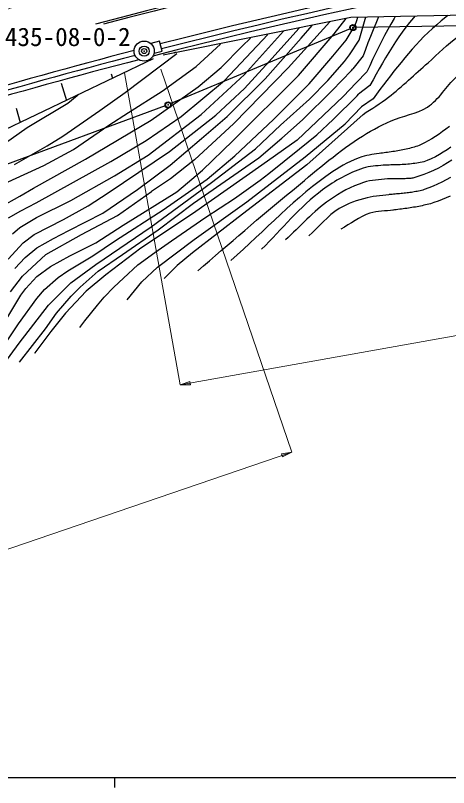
# Model space of a CAD drawing. Units: millimetres, scale not verified. Extents: x 40004 to 680061, y 20002 to 380034.
# Drawn here: x 158200 to 201142, y 204018 to 280587 of the extents above; entities that cross this region are included whole.
import ezdxf
from ezdxf.enums import TextEntityAlignment as Align

# ---------------------------------------------------------------- set-up
doc = ezdxf.new("R2010")
doc.units = ezdxf.units.MM
doc.header["$LTSCALE"] = 1000.09
doc.header["$PDMODE"] = 32
doc.header["$PDSIZE"] = 500
doc.linetypes.add('CHAIN', pattern=[18.5, 12, -1.5, 3.5, -1.5])
for name, color, linetype, lineweight in [('M-BGD', 7, 'Continuous', 25), ('M-BMK', 2, 'CHAIN', 13), ('M-BMK-ROW', 30, 'Continuous', 25), ('M-BMK-SRVR', 3, 'Continuous', 25), ('M-STR-HTXT', 7, 'Continuous', 13), ('M-TTL-BAND', 7, 'Continuous', 25)]:
    doc.layers.add(name, color=color, linetype=linetype, lineweight=lineweight)
doc.styles.add('ＭＳ ゴシック', font='')
doc.styles.get('ＭＳ ゴシック').set_extended_font_data('MS Gothic')

msp = doc.modelspace()

# ---------------------------------------------------------------- hatches: boundary and pattern name
at = {"layer": 'M-STR-HTXT'}
for points in [[(174531, 243951), (175487, 244291), (175545, 243963)], [(185587, 237280), (184694, 236799), (184586, 237114)]]:
    msp.add_hatch(color=256, dxfattribs=at).paths.add_polyline_path(points)

# ---------------------------------------------------------------- linework, layer by layer
at = {"layer": 'M-BGD'}
for p, q in [((191437, 280387), (172838, 276652)), ((189805, 278756), (191003, 280299)), ((202961, 280612), (191437, 280389)), ((192034, 280100), (192144, 280407)), ((192888, 280212), (192953, 280422)), ((194190, 280433), (193919, 279795)), ((194196, 280446), (194190, 280433)), ((195736, 280272), (195426, 279734)), ((195860, 280477), (195736, 280272)), ((197659, 280352), (197276, 279897)), ((197808, 280514), (197659, 280352)), ((200858, 280414), (200409, 280044)), ((201062, 280576), (200858, 280414)), ((185241, 275394), (189376, 279967)), ((186519, 278348), (187612, 279603)), ((191003, 278140), (191871, 279638)), ((191871, 279638), (192034, 280100)), ((192482, 278834), (192682, 279524)), ((192682, 279524), (192888, 280212)), ((193919, 279795), (193657, 279154)), ((195426, 279734), (195124, 279194)), ((197276, 279897), (196908, 279426)), ((199968, 279665), (199535, 279278)), ((200409, 280044), (199968, 279665)), ((180907, 274739), (184765, 279014)), ((183034, 275640), (186317, 279335)), ((186250, 274634), (189805, 278756)), ((192284, 278144), (192482, 278834)), ((193657, 279154), (193402, 278510)), ((195124, 279194), (194806, 278604)), ((196555, 278944), (196215, 278453)), ((196908, 279426), (196555, 278944)), ((199111, 278882), (198704, 278484)), ((199535, 279278), (199111, 278882)), ((172488, 278022), (171622, 277800)), ((172736, 277054), (172488, 278022)), ((178922, 274143), (183237, 278699)), ((180683, 277534), (181496, 278339)), ((182950, 274300), (186519, 278348)), ((189671, 276533), (191003, 278140)), ((191335, 276684), (192284, 278144)), ((193402, 278510), (193153, 277863)), ((194497, 278009), (194196, 277410)), ((194806, 278604), (194497, 278009)), ((195884, 277955), (195561, 277454)), ((196215, 278453), (195884, 277955)), ((198306, 278077), (197917, 277661)), ((198704, 278484), (198306, 278077)), ((176124, 275520), (178523, 277725)), ((178590, 275436), (180683, 277534)), ((192909, 277214), (192668, 276565)), ((193153, 277863), (192909, 277214)), ((194196, 277410), (193902, 276807)), ((195561, 277454), (195227, 276922)), ((197536, 277238), (197162, 276808)), ((197917, 277661), (197536, 277238)), ((169064, 272959), (174185, 276829)), ((171940, 276850), (172736, 277054)), ((173944, 276874), (174064, 276963)), ((187327, 273794), (189671, 276533)), ((190817, 276005), (191335, 276677)), ((192668, 276565), (191646, 275304)), ((193902, 276807), (193614, 276202)), ((195227, 276922), (194902, 276385)), ((197162, 276808), (196795, 276372)), ((154099, 267812), (171894, 276307)), ((189172, 274130), (190817, 276005)), ((193614, 276202), (193330, 275594)), ((194583, 275844), (194270, 275299)), ((194902, 276385), (194583, 275844)), ((196432, 275933), (196074, 275490)), ((196795, 276372), (196432, 275933)), ((172756, 273062), (176124, 275520)), ((176321, 273522), (178590, 275436)), ((179845, 269886), (185241, 275394)), ((180906, 273344), (183034, 275640)), ((189607, 273153), (191504, 275135)), ((191504, 275135), (191646, 275304)), ((193048, 274986), (191967, 273892)), ((193330, 275594), (193048, 274986)), ((194270, 275299), (193961, 274752)), ((195720, 275045), (195370, 274596)), ((196074, 275490), (195720, 275045)), ((167687, 274792), (167813, 274359)), ((174637, 270549), (178922, 274143)), ((176624, 270776), (180907, 274739)), ((179190, 270567), (182950, 274300)), ((179762, 268156), (186250, 274634)), ((187347, 272289), (189172, 274130)), ((193655, 274202), (193352, 273652)), ((193961, 274752), (193655, 274202)), ((195024, 274145), (194680, 273692)), ((195370, 274596), (195024, 274145)), ((162744, 273880), (163249, 272153)), ((171672, 270217), (176321, 273522)), ((183781, 270276), (187327, 273794)), ((191967, 273892), (190683, 272535)), ((193352, 273652), (192221, 272768)), ((194680, 273692), (194339, 273237)), ((163409, 271880), (164322, 272642)), ((164322, 272642), (164429, 272720)), ((166581, 271160), (169064, 272959)), ((169395, 270955), (172756, 273062)), ((178056, 270714), (180906, 273344)), ((186675, 270247), (189607, 273153)), ((189703, 270252), (192078, 272622)), ((192078, 272622), (192221, 272768)), ((193999, 272780), (193661, 272323)), ((194339, 273237), (193999, 272780)), ((159368, 269463), (163409, 271880)), ((184484, 269710), (187347, 272289)), ((190683, 272535), (186126, 268219)), ((193661, 272323), (192502, 271531)), ((158261, 271394), (158674, 269982)), ((162892, 268605), (166581, 271160)), ((190881, 269852), (192502, 271531)), ((167455, 269690), (169395, 270955)), ((171152, 268198), (174637, 270549)), ((171359, 266718), (176624, 270776)), ((173486, 267091), (178056, 270714)), ((176634, 268369), (179190, 270567)), ((192675, 270768), (187107, 265783)), ((163954, 267305), (167455, 269690)), ((165154, 266350), (171672, 270217)), ((175950, 266282), (179845, 269886)), ((179968, 266653), (183781, 270276)), ((182011, 267373), (184484, 269710)), ((184600, 268408), (186675, 270247)), ((186929, 266563), (190881, 269852)), ((188090, 268746), (189703, 270252)), ((201223, 269582), (200886, 269325)), ((155565, 266825), (159368, 269463)), ((200197, 268828), (199845, 268591)), ((200544, 269073), (200197, 268828)), ((200886, 269325), (200544, 269073)), ((161346, 267661), (162892, 268605)), ((167646, 266095), (171152, 268198)), ((173525, 265736), (176634, 268369)), ((176759, 265250), (179762, 268156)), ((182329, 266472), (184600, 268408)), ((186126, 268219), (182637, 265751)), ((186353, 267349), (188090, 268746)), ((199120, 268150), (198748, 267948)), ((199486, 268365), (199120, 268150)), ((199845, 268591), (199486, 268365)), ((158117, 265814), (161346, 267661)), ((161025, 265716), (163954, 267305)), ((177635, 264017), (182011, 267373)), ((183312, 264910), (186353, 267349)), ((196614, 267251), (196448, 267218)), ((196780, 267286), (196614, 267251)), ((196945, 267323), (196780, 267286)), ((197109, 267364), (196945, 267323)), ((197269, 267404), (197109, 267364)), ((197430, 267445), (197269, 267404)), ((197590, 267488), (197430, 267445)), ((197749, 267533), (197590, 267488)), ((197907, 267582), (197749, 267533)), ((198063, 267636), (197907, 267582)), ((198217, 267695), (198063, 267636)), ((198368, 267761), (198217, 267695)), ((198748, 267948), (198368, 267761)), ((201001, 267266), (200620, 267020)), ((201374, 267523), (201001, 267266)), ((167378, 263003), (173486, 267091)), ((168005, 264692), (171359, 266718)), ((177195, 264343), (179968, 266653)), ((178550, 263868), (182329, 266472)), ((181138, 262112), (186929, 266563)), ((194588, 266935), (194418, 266913)), ((194759, 266958), (194588, 266935)), ((194929, 266981), (194759, 266958)), ((195100, 267004), (194929, 266981)), ((195270, 267028), (195100, 267004)), ((195440, 267052), (195270, 267028)), ((195611, 267078), (195440, 267052)), ((195781, 267104), (195611, 267078)), ((195948, 267131), (195781, 267104)), ((196115, 267159), (195948, 267131)), ((196282, 267188), (196115, 267159)), ((196448, 267218), (196282, 267188)), ((199836, 266572), (199431, 266373)), ((200232, 266788), (199836, 266572)), ((200620, 267020), (200232, 266788)), ((157485, 264093), (161025, 265716)), ((159975, 263462), (165154, 266350)), ((160265, 261995), (167646, 266095)), ((170299, 263337), (173525, 265736)), ((175950, 266282), (173578, 264379)), ((182637, 265751), (175761, 260922)), ((187107, 265783), (180720, 260893)), ((194862, 265752), (194674, 265751)), ((195050, 265753), (194862, 265752)), ((195238, 265754), (195050, 265753)), ((195426, 265756), (195238, 265754)), ((195614, 265759), (195426, 265756)), ((195802, 265763), (195614, 265759)), ((195990, 265768), (195802, 265763)), ((196178, 265774), (195990, 265768)), ((196361, 265781), (196178, 265774)), ((196544, 265790), (196361, 265781)), ((196727, 265800), (196544, 265790)), ((196910, 265812), (196727, 265800)), ((197093, 265827), (196910, 265812)), ((197276, 265845), (197093, 265827)), ((197458, 265866), (197276, 265845)), ((197639, 265891), (197458, 265866)), ((197814, 265917), (197639, 265891)), ((197990, 265943), (197814, 265917)), ((198165, 265971), (197990, 265943)), ((198339, 266003), (198165, 265971)), ((198512, 266040), (198339, 266003)), ((198683, 266083), (198512, 266040)), ((198852, 266134), (198683, 266083)), ((199017, 266195), (198852, 266134)), ((199431, 266373), (199017, 266195)), ((200592, 265703), (200131, 265453)), ((201043, 265969), (200592, 265703)), ((201483, 266249), (201043, 265969)), ((174214, 263083), (176759, 265250)), ((199183, 265005), (198698, 264810)), ((199661, 265220), (199183, 265005)), ((200131, 265453), (199661, 265220)), ((163680, 262231), (168005, 264692)), ((173578, 264379), (171693, 263129)), ((172858, 261326), (177195, 264343)), ((179908, 262445), (182451, 264261)), ((182451, 264261), (183312, 264910)), ((195198, 264387), (195086, 264389)), ((195309, 264384), (195198, 264387)), ((195420, 264382), (195309, 264384)), ((195532, 264380), (195420, 264382)), ((195643, 264378), (195532, 264380)), ((195754, 264377), (195643, 264378)), ((195866, 264376), (195754, 264377)), ((195977, 264375), (195866, 264376)), ((196087, 264375), (195977, 264375)), ((196197, 264375), (196087, 264375)), ((196306, 264376), (196197, 264375)), ((196416, 264378), (196306, 264376)), ((196526, 264380), (196416, 264378)), ((196636, 264384), (196526, 264380)), ((196745, 264389), (196636, 264384)), ((196855, 264395), (196745, 264389)), ((196962, 264401), (196855, 264395)), ((197069, 264406), (196962, 264401)), ((197177, 264412), (197069, 264406)), ((197284, 264418), (197177, 264412)), ((197391, 264428), (197284, 264418)), ((197497, 264441), (197391, 264428)), ((197602, 264460), (197497, 264441)), ((197706, 264485), (197602, 264460)), ((198205, 264636), (197706, 264485)), ((198698, 264810), (198205, 264636)), ((200902, 264275), (200479, 264056)), ((201319, 264504), (200902, 264275)), ((158623, 262662), (159975, 263462)), ((171644, 259612), (177635, 264017)), ((175848, 261960), (178550, 263868)), ((199178, 263476), (198733, 263311)), ((199617, 263655), (199178, 263476)), ((200051, 263849), (199617, 263655)), ((200479, 264056), (200051, 263849)), ((156750, 261619), (158623, 262662)), ((165420, 261722), (167378, 263003)), ((166864, 260995), (170299, 263337)), ((168331, 260741), (171693, 263129)), ((168890, 259804), (174214, 263083)), ((195401, 262833), (195253, 262821)), ((195549, 262844), (195401, 262833)), ((195697, 262856), (195549, 262844)), ((195845, 262868), (195697, 262856)), ((195994, 262880), (195845, 262868)), ((196142, 262893), (195994, 262880)), ((196290, 262906), (196142, 262893)), ((196438, 262920), (196290, 262906)), ((196584, 262934), (196438, 262920)), ((196730, 262950), (196584, 262934)), ((196877, 262966), (196730, 262950)), ((197023, 262983), (196877, 262966)), ((197168, 263001), (197023, 262983)), ((197314, 263022), (197168, 263001)), ((197459, 263043), (197314, 263022)), ((197604, 263067), (197459, 263043)), ((197747, 263091), (197604, 263067)), ((197890, 263115), (197747, 263091)), ((198032, 263139), (197890, 263115)), ((198175, 263166), (198032, 263139)), ((198316, 263195), (198175, 263166)), ((198457, 263229), (198316, 263195)), ((198596, 263267), (198457, 263229)), ((198733, 263311), (198596, 263267)), ((201286, 262671), (200893, 262495)), ((158719, 261221), (160265, 261995)), ((160284, 260543), (163680, 262231)), ((172339, 259342), (175848, 261960)), ((175929, 258369), (181138, 262112)), ((177089, 260569), (179908, 262445)), ((199202, 261875), (199035, 261834)), ((199367, 261920), (199202, 261875)), ((199532, 261969), (199367, 261920)), ((199694, 262023), (199532, 261969)), ((200098, 262170), (199694, 262023)), ((200497, 262328), (200098, 262170)), ((200893, 262495), (200497, 262328)), ((157524, 260523), (158719, 261221)), ((162954, 260356), (165420, 261722)), ((168121, 258257), (172858, 261326)), ((195781, 261294), (195607, 261272)), ((195954, 261315), (195781, 261294)), ((196128, 261337), (195954, 261315)), ((196302, 261360), (196128, 261337)), ((196475, 261382), (196302, 261360)), ((196649, 261405), (196475, 261382)), ((196822, 261429), (196649, 261405)), ((196995, 261454), (196822, 261429)), ((197167, 261479), (196995, 261454)), ((197339, 261504), (197167, 261479)), ((197510, 261531), (197339, 261504)), ((197682, 261559), (197510, 261531)), ((197853, 261588), (197682, 261559)), ((198024, 261619), (197853, 261588)), ((198194, 261652), (198024, 261619)), ((198364, 261687), (198194, 261652)), ((198532, 261722), (198364, 261687)), ((198700, 261758), (198532, 261722)), ((198868, 261795), (198700, 261758)), ((199035, 261834), (198868, 261795)), ((158625, 259550), (160284, 260543)), ((160071, 258847), (162954, 260356)), ((163482, 259247), (166864, 260995)), ((164735, 258848), (168331, 260741)), ((175761, 260922), (170634, 257506)), ((173681, 258229), (177089, 260569)), ((180720, 260893), (175768, 257042)), ((166155, 255893), (171644, 259612)), ((166182, 258039), (168890, 259804)), ((157910, 258937), (158625, 259550)), ((158950, 258030), (160071, 258847)), ((161203, 256868), (164735, 258848)), ((161975, 258453), (163482, 259247)), ((168816, 256875), (172339, 259342)), ((160307, 257528), (161975, 258453)), ((163601, 256745), (166182, 258039)), ((165886, 256759), (168121, 258257)), ((172009, 257077), (173681, 258229)), ((172295, 255610), (175929, 258369)), ((157487, 256425), (158950, 258030)), ((159164, 256575), (160307, 257528)), ((170634, 257506), (167167, 254868)), ((158138, 255493), (159164, 256575)), ((158911, 254718), (161203, 256868)), ((161679, 255691), (163601, 256745)), ((163383, 255258), (165886, 256759)), ((166413, 255217), (168816, 256875)), ((170342, 255847), (172009, 257077)), ((175768, 257042), (174234, 255792)), ((163702, 254064), (166155, 255893)), ((168904, 254523), (170342, 255847)), ((174234, 255792), (172946, 254488)), ((160315, 254713), (161679, 255691)), ((162419, 254602), (163383, 255258)), ((164632, 253642), (166413, 255217)), ((170726, 254180), (172295, 255610)), ((157725, 253176), (158911, 254718)), ((159235, 253514), (160315, 254713)), ((161069, 253418), (162419, 254602)), ((167167, 254868), (165217, 253254)), ((167945, 253628), (168904, 254523)), ((158737, 252861), (159235, 253514)), ((162866, 253237), (163702, 254064)), ((163725, 252739), (164632, 253642)), ((167007, 252640), (167945, 253628)), ((169276, 252370), (170726, 254180)), ((157362, 250544), (158737, 252861)), ((160324, 252506), (161069, 253418)), ((161463, 251865), (162866, 253237)), ((162282, 251058), (163725, 252739)), ((165217, 253254), (163162, 251056)), ((158518, 249990), (160324, 252506)), ((166327, 251868), (167007, 252640)), ((158576, 248098), (161463, 251865)), ((165073, 250315), (166327, 251868)), ((161194, 249505), (162282, 251058)), ((163162, 251056), (161720, 249249)), ((157102, 247911), (158518, 249990)), ((164571, 249654), (165073, 250315)), ((158589, 246202), (161194, 249505)), ((161720, 249249), (160138, 247142)), ((156156, 244798), (158576, 248098)), ((160138, 247142), (160078, 247061))]:
    msp.add_line(p, q, dxfattribs=at)
for centre, radius, start, end in [((318977, -296615), 605000, 97.60154, 108.2234), ((318977, -296615), 604500, 97.60154, 108.2234), ((318977, -296614), 596250, 88.80875, 104.85187), ((318977, -296614), 596050, 88.80875, 104.77919), ((318977, -296614), 606500, 103.27654, 108.2234), ((318977, -296614), 605500, 103.27654, 108.2234), ((318977, -296614), 592750, 96.67187, 104.30151), ((318977, -296614), 591750, 96.67645, 104.39895), ((318977, -296614), 592250, 96.67416, 104.30145), ((318977, -296614), 592750, 104.56014, 108.2234), ((318977, -296614), 592250, 104.56257, 108.2234), ((318977, -296614), 591750, 104.53674, 108.2234)]:
    msp.add_arc(centre, radius, start, end, dxfattribs=at)
for points, knots in [([(176274, 255268), (179402, 257924), (182478, 260643), (185657, 263238), (187809, 264995), (189893, 266856), (192214, 268382), (193236, 269054), (194324, 269626), (195436, 270134), (196608, 270669), (197978, 270783), (199054, 271491), (200212, 272252), (200896, 273571), (201937, 274487), (203029, 275448), (204143, 276431), (205442, 277087), (206761, 277754), (208219, 278168), (209681, 278387), (211526, 278664), (213413, 278444), (215277, 278387), (217126, 278331), (218988, 277768), (220817, 278048), (222173, 278256), (223433, 278906), (224661, 279518), (226411, 280389), (227907, 281711), (229635, 282627), (231200, 283456), (232820, 284202), (234496, 284775), (236278, 285384), (238127, 285795), (239980, 286131), (242537, 286595), (245160, 286607), (247724, 287036), (250862, 287560), (254022, 288094), (257051, 289071), (258810, 289638), (260552, 290326), (262138, 291275), (262727, 291628), (263231, 292106), (263751, 292553)], [0, 0, 0, 0, 1, 1, 1, 2, 2, 2, 3, 3, 3, 4, 4, 4, 5, 5, 5, 6, 6, 6, 7, 7, 7, 8, 8, 8, 9, 9, 9, 10, 10, 10, 11, 11, 11, 12, 12, 12, 13, 13, 13, 14, 14, 14, 15, 15, 15, 16, 16, 16, 17, 17, 17, 17]), ([(192675, 270768), (193511, 271339), (194381, 271862), (195182, 272480), (196556, 273541), (197800, 274761), (199111, 275900), (200109, 276767), (201025, 277739), (202107, 278500), (203238, 279297), (204416, 280084), (205724, 280535), (207319, 281085), (209040, 281320), (210727, 281298), (212115, 281280), (213459, 280810), (214825, 280563), (216333, 280292), (217819, 279636), (219347, 279744), (220783, 279845), (222152, 280470), (223445, 281100), (225002, 281860), (226283, 283094), (227770, 283983), (229712, 285145), (231764, 286112), (233762, 287177)], [0, 0, 0, 0, 1, 1, 1, 2, 2, 2, 3, 3, 3, 4, 4, 4, 5, 5, 5, 6, 6, 6, 7, 7, 7, 8, 8, 8, 9, 9, 9, 10, 10, 10, 10]), ([(194503, 266924), (193853, 266807), (193179, 266784), (192554, 266573), (191531, 266229), (190564, 265707), (189671, 265103), (185964, 262599), (182925, 259225), (179552, 256285)], [0, 0, 0, 0, 1, 1, 1, 2, 2, 2, 3, 3, 3, 3]), ([(194674, 265751), (194005, 265648), (193309, 265657), (192667, 265442), (191227, 264963), (189878, 264190), (188653, 263294), (186384, 261635), (184621, 259375), (182605, 257416)], [0, 0, 0, 0, 1, 1, 1, 2, 2, 2, 3, 3, 3, 3]), ([(195086, 264389), (194299, 264269), (193481, 264275), (192723, 264029), (191513, 263636), (190376, 263003), (189332, 262277), (187721, 261158), (186430, 259639), (184979, 258320)], [0, 0, 0, 0, 1, 1, 1, 2, 2, 2, 3, 3, 3, 3]), ([(195549, 262844), (194720, 262730), (193872, 262713), (193062, 262503), (192104, 262255), (191135, 261949), (190292, 261429), (189146, 260722), (188295, 259620), (187297, 258716)], [0, 0, 0, 0, 1, 1, 1, 2, 2, 2, 3, 3, 3, 3]), ([(195694, 261283), (194911, 261181), (194095, 261222), (193345, 260977), (192303, 260636), (191423, 259922), (190462, 259394)], [0, 0, 0, 0, 1, 1, 1, 2, 2, 2, 2])]:
    msp.add_open_spline(points, degree=3, knots=knots, dxfattribs=at)
at = {"layer": 'M-BMK'}
msp.add_arc((318976, -296582), 599969, 104.4666, 108.22051, dxfattribs=at)
at = {"layer": 'M-BMK-ROW'}
for p, q in [((202851, 279552), (191960, 279385)), ((191383, 279265), (173597, 271852)), ((173047, 271613), (155221, 265040))]:
    msp.add_line(p, q, dxfattribs=at)
for centre in [(191660, 279381), (173329, 271717)]:
    msp.add_circle(centre, 300, dxfattribs=at)
for p in [(191660, 279381), (173329, 271717)]:
    msp.add_point(p, dxfattribs=at)
at = {"layer": 'M-BMK-SRVR'}
for radius in [1000, 500]:
    msp.add_circle((170961, 277050), radius, dxfattribs=at)
msp.add_point((170961, 277050), dxfattribs=at)
at = {"layer": 'M-STR-HTXT'}
for p, q in [((169004, 274912), (174531, 243951)), ((172599, 275266), (185587, 237280)), ((174531, 243951), (255585, 258422)), ((93564, 205816), (185587, 237280))]:
    msp.add_line(p, q, dxfattribs=at)
for points in [[(174531, 243951), (175487, 244291), (175545, 243963)], [(185587, 237280), (184694, 236799), (184586, 237114)]]:
    msp.add_lwpolyline(points, close=True, dxfattribs=at)
at = {"layer": 'M-TTL-BAND'}
for p, q in [((40004, 205018), (579052, 205018)), ((168015, 205018), (168015, 204018))]:
    msp.add_line(p, q, dxfattribs=at)

# ---------------------------------------------------------------- texts
at = {"layer": 'M-BMK-SRVR', "style": 'ＭＳ ゴシック'}
msp.add_text('435-08-0-2', height=1833, dxfattribs=at).set_placement((163383, 278466), align=Align.MIDDLE_CENTER)

doc.saveas('drawing.dxf')
